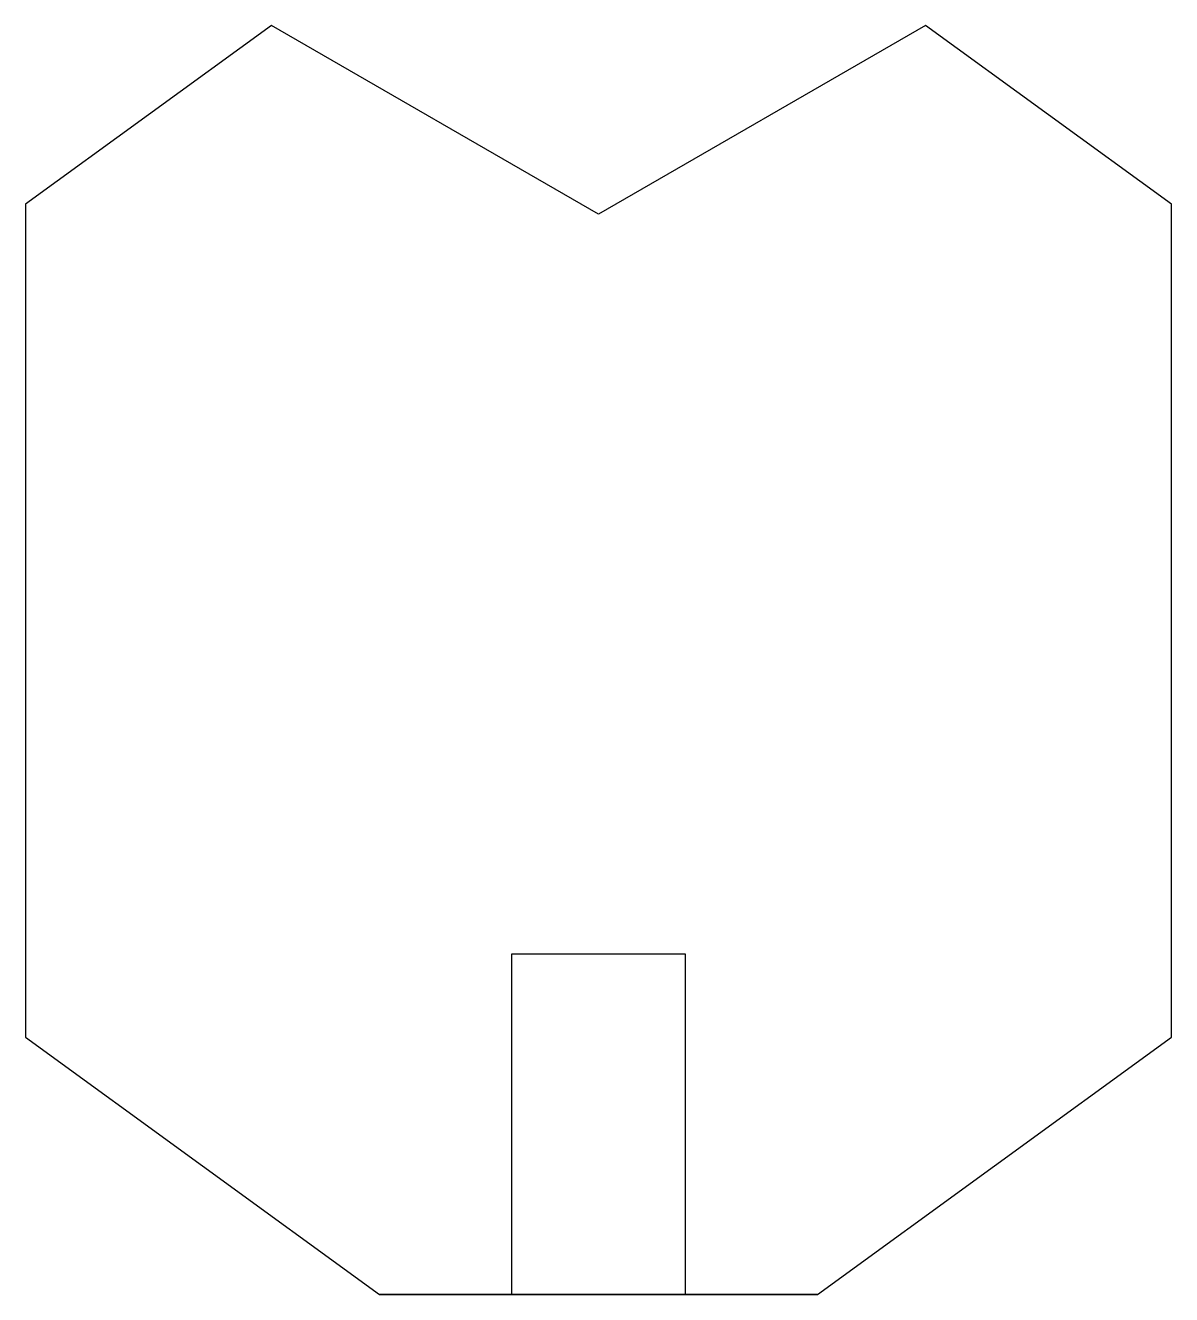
# Model space of a CAD drawing. Header units: millimetres. Extents: x -14.1 to 31.4, y 0 to 50.3.
import ezdxf

# ---------------------------------------------------------------- set-up
doc = ezdxf.new("R2010")
doc.units = ezdxf.units.MM

msp = doc.modelspace()

# ---------------------------------------------------------------- linework, layer by layer
for points in [[(17.372, 0.001), (31.426, 10.212), (31.426, 43.255), (21.662, 50.349), (8.686, 42.857), (-4.291, 50.349), (-14.054, 43.255), (-14.054, 10.212), (0, 0.001), (17.372, 0.001), (0, 0.001)], [(5.236, 0.001), (12.136, 0.001), (12.136, 13.501), (5.236, 13.501), (5.236, 0.001), (12.136, 0.001)]]:
    msp.add_lwpolyline(points)

doc.saveas('drawing.dxf')
